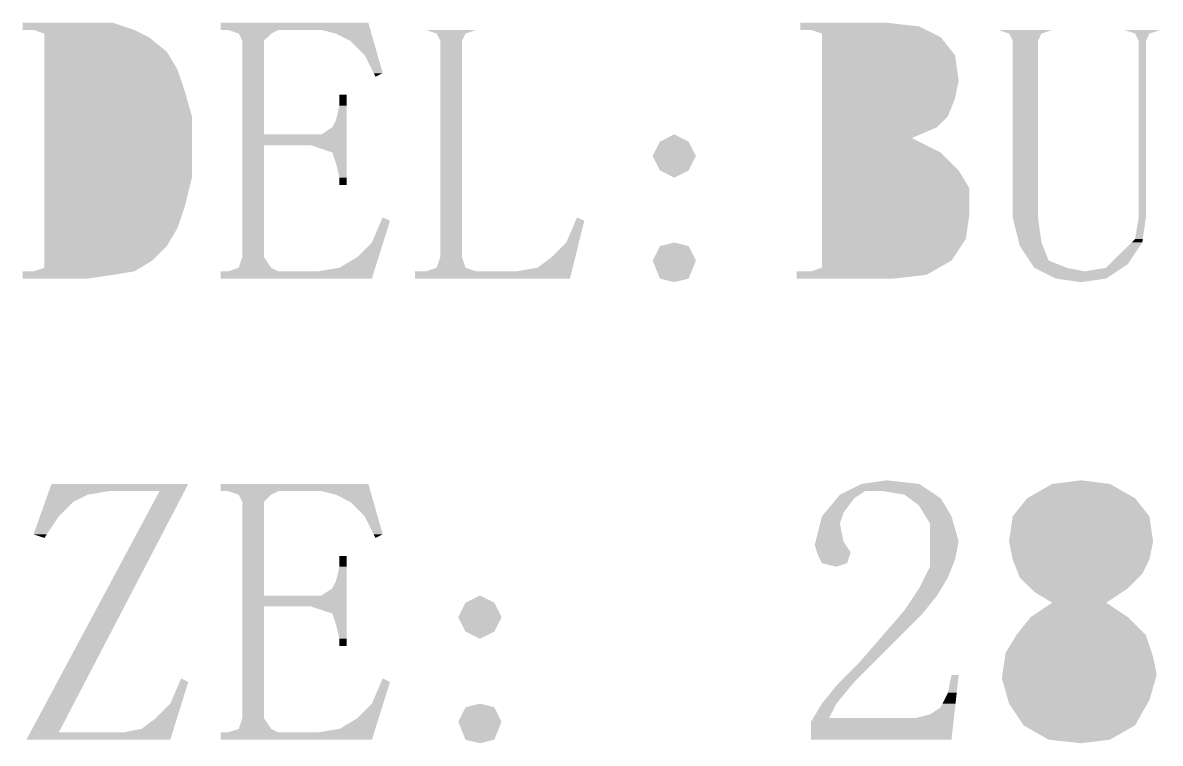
# Model space of a CAD drawing. Extents: x -182 to 198, y -129 to 151.
# Drawn here: x -152.96 to -128.35, y -61.87 to -46.3 of the extents above; entities that cross this region are included whole.
import ezdxf

# ---------------------------------------------------------------- set-up
doc = ezdxf.new("R2010")
doc.units = 0
doc.layers.add('Text', color=1, linetype='CONTINUOUS')
doc.layers.add('Text_N', color=2, linetype='CONTINUOUS')

msp = doc.modelspace()

# ---------------------------------------------------------------- linework, layer by layer
at = {"layer": 'Text'}
for points in [[(-152.95626, -46.45406), (-152.95626, -46.29912), (-150.54326, -46.45406), (-151.00808, -46.29912)], [(-152.4889, -46.5328), (-152.72258, -46.45406), (-150.384485, -46.5328), (-150.54326, -46.45406)], [(-148.67382, -46.45406), (-148.67382, -46.29912), (-145.434406, -46.45406), (-145.4785, -46.29912)], [(-148.28266, -46.5328), (-148.51634, -46.45406), (-147.58162, -46.5328), (-147.42668, -46.45406)], [(-146.17954, -46.5328), (-146.49196, -46.45406), (-145.412028, -46.5328), (-145.434406, -46.45406)], [(-144.00022, -46.5328), (-144.2339, -46.45406), (-143.37792, -46.5328), (-143.14424, -46.45406)], [(-136.13384, -46.37786), (-136.13384, -46.29912), (-133.56336, -46.37786), (-134.2644, -46.29912)], [(-136.13384, -46.45406), (-136.13384, -46.37786), (-133.409258, -46.45406), (-133.56336, -46.37786)], [(-135.66648, -46.5328), (-135.90016, -46.45406), (-133.250051, -46.5328), (-133.409258, -46.45406)], [(-131.61772, -46.5328), (-131.8514, -46.45406), (-130.91668, -46.5328), (-130.683, -46.45406)], [(-128.88976, -46.5328), (-129.12344, -46.45406), (-128.57988, -46.5328), (-128.3462, -46.45406)], [(-152.4889, -46.609), (-152.4889, -46.5328), (-150.23084, -46.609), (-150.384485, -46.5328)], [(-152.4889, -46.68774), (-152.4889, -46.609), (-150.132872, -46.68774), (-150.23084, -46.609)], [(-152.4889, -46.92142), (-152.4889, -46.68774), (-149.84222, -46.92142), (-150.132872, -46.68774)], [(-148.20646, -46.68774), (-148.28266, -46.5328), (-147.7391, -46.68774), (-147.58162, -46.5328)], [(-148.20646, -47.00016), (-148.20646, -46.68774), (-147.7391, -47.00016), (-147.7391, -46.68774)], [(-145.86966, -46.68774), (-146.17954, -46.5328), (-145.367959, -46.68774), (-145.412028, -46.5328)], [(-145.55724, -47.00016), (-145.86966, -46.68774), (-145.279135, -47.00016), (-145.367959, -46.68774)], [(-143.92148, -46.68774), (-144.00022, -46.5328), (-143.45412, -46.68774), (-143.37792, -46.5328)], [(-143.92148, -50.50536), (-143.92148, -46.68774), (-143.45412, -50.50536), (-143.45412, -46.68774)], [(-135.66648, -46.609), (-135.66648, -46.5328), (-133.096, -46.609), (-133.250051, -46.5328)], [(-135.66648, -47.00016), (-135.66648, -46.609), (-132.78612, -47.00016), (-133.096, -46.609)], [(-131.53898, -46.68774), (-131.61772, -46.5328), (-130.99288, -46.68774), (-130.91668, -46.5328)], [(-131.53898, -50.50536), (-131.53898, -46.68774), (-130.99288, -50.50536), (-130.99288, -46.68774)], [(-128.81356, -46.68774), (-128.88976, -46.5328), (-128.65608, -46.68774), (-128.57988, -46.5328)], [(-128.81356, -50.50536), (-128.81356, -46.68774), (-128.65608, -50.50536), (-128.65608, -46.68774)], [(-152.4889, -47.31004), (-152.4889, -46.92142), (-149.60854, -47.31004), (-149.84222, -46.92142)], [(-148.20646, -47.38878), (-148.20646, -47.00016), (-147.7391, -47.38878), (-147.7391, -47.00016)], [(-145.36293, -47.38878), (-145.55724, -47.00016), (-145.16862, -47.38878), (-145.279135, -47.00016)], [(-135.66648, -47.54372), (-135.66648, -47.00016), (-132.70738, -47.54372), (-132.78612, -47.00016)], [(-152.4889, -47.7774), (-152.4889, -47.31004), (-149.45106, -47.7774), (-149.60854, -47.31004)], [(-148.20646, -47.46752), (-148.20646, -47.38878), (-147.7391, -47.46752), (-147.7391, -47.38878)], [(-148.20646, -47.85614), (-148.20646, -47.46752), (-147.7391, -47.85614), (-147.7391, -47.46752)], [(-145.32356, -47.46752), (-145.36293, -47.38878), (-145.16862, -47.38878)], [(-135.66648, -47.93488), (-135.66648, -47.54372), (-132.78612, -47.93488), (-132.70738, -47.54372)], [(-152.4889, -48.3235), (-152.4889, -47.7774), (-149.29612, -48.3235), (-149.45106, -47.7774)], [(-148.20646, -48.08982), (-148.20646, -47.85614), (-147.7391, -48.08982), (-147.7391, -47.85614)], [(-146.10334, -48.08982), (-146.10334, -47.85614), (-145.94586, -48.08982), (-145.94586, -47.85614)], [(-135.66648, -48.3235), (-135.66648, -47.93488), (-132.94106, -48.3235), (-132.78612, -47.93488)], [(-148.20646, -48.40224), (-148.20646, -48.08982), (-147.7391, -48.40224), (-147.7391, -48.08982)], [(-146.17954, -48.40224), (-146.10334, -48.08982), (-145.94586, -48.40224), (-145.94586, -48.08982)], [(-152.4889, -49.64684), (-152.4889, -48.3235), (-149.29612, -49.64684), (-149.29612, -48.3235)], [(-148.20646, -48.55718), (-148.20646, -48.40224), (-147.7391, -48.55718), (-147.7391, -48.40224)], [(-146.25828, -48.55718), (-146.17954, -48.40224), (-145.94586, -48.55718), (-145.94586, -48.40224)], [(-135.66648, -48.55718), (-135.66648, -48.3235), (-133.17474, -48.55718), (-132.94106, -48.3235)], [(-148.20646, -48.71212), (-148.20646, -48.55718), (-147.7391, -48.71212), (-147.7391, -48.55718)], [(-148.20646, -48.9458), (-148.20646, -48.71212), (-145.94586, -48.9458), (-145.94586, -48.71212)], [(-146.49196, -48.71212), (-146.25828, -48.55718), (-145.94586, -48.71212), (-145.94586, -48.55718)], [(-139.17168, -48.8696), (-138.85926, -48.71212), (-138.54938, -48.8696)], [(-135.66648, -48.79086), (-135.66648, -48.55718), (-133.72084, -48.79086), (-133.17474, -48.55718)], [(-148.20646, -49.10328), (-148.20646, -48.9458), (-147.7391, -49.10328), (-147.7391, -48.9458)], [(-146.25828, -49.10328), (-146.72564, -48.9458), (-145.94586, -49.10328), (-145.94586, -48.9458)], [(-139.32662, -49.17948), (-139.17168, -48.8696), (-138.3919, -49.17948), (-138.54938, -48.8696)], [(-135.66648, -49.10328), (-135.66648, -48.79086), (-133.096, -49.10328), (-133.72084, -48.79086)], [(-148.20646, -49.33696), (-148.20646, -49.10328), (-147.7391, -49.33696), (-147.7391, -49.10328)], [(-146.17954, -49.33696), (-146.25828, -49.10328), (-145.94586, -49.33696), (-145.94586, -49.10328)], [(-139.17168, -49.4919), (-139.32662, -49.17948), (-138.54938, -49.4919), (-138.3919, -49.17948)], [(-135.66648, -49.4919), (-135.66648, -49.10328), (-132.70738, -49.4919), (-133.096, -49.10328)], [(-148.20646, -49.64684), (-148.20646, -49.33696), (-147.7391, -49.64684), (-147.7391, -49.33696)], [(-146.10334, -49.64684), (-146.17954, -49.33696), (-145.94586, -49.64684), (-145.94586, -49.33696)], [(-152.4889, -50.27168), (-152.4889, -49.64684), (-149.45106, -50.27168), (-149.29612, -49.64684)], [(-148.20646, -49.80432), (-148.20646, -49.64684), (-147.7391, -49.80432), (-147.7391, -49.64684)], [(-146.10334, -49.80432), (-146.10334, -49.64684), (-145.94586, -49.80432), (-145.94586, -49.64684)], [(-138.85926, -49.64684), (-139.17168, -49.4919), (-138.54938, -49.4919)], [(-135.66648, -49.88052), (-135.66648, -49.4919), (-132.4737, -49.88052), (-132.70738, -49.4919)], [(-148.20646, -50.50536), (-148.20646, -49.80432), (-147.7391, -50.50536), (-147.7391, -49.80432)], [(-135.66648, -50.42662), (-135.66648, -49.88052), (-132.4737, -50.42662), (-132.4737, -49.88052)], [(-152.4889, -50.73904), (-152.4889, -50.27168), (-149.60854, -50.73904), (-149.45106, -50.27168)], [(-135.66648, -50.97272), (-135.66648, -50.42662), (-132.55244, -50.97272), (-132.4737, -50.42662)], [(-148.20646, -50.58156), (-148.20646, -50.50536), (-147.7391, -50.58156), (-147.7391, -50.50536)], [(-148.20646, -51.04892), (-148.20646, -50.58156), (-147.7391, -51.04892), (-147.7391, -50.58156)], [(-145.4023, -51.04892), (-145.16862, -50.50536), (-145.157673, -51.04892), (-145.01114, -50.58156)], [(-143.92148, -50.58156), (-143.92148, -50.50536), (-143.45412, -50.58156), (-143.45412, -50.50536)], [(-143.92148, -51.04892), (-143.92148, -50.58156), (-143.45412, -51.04892), (-143.45412, -50.58156)], [(-141.19606, -51.04892), (-140.96238, -50.50536), (-140.923543, -51.04892), (-140.80744, -50.58156)], [(-131.422597, -50.97272), (-131.53898, -50.50536), (-130.927348, -50.97272), (-130.99288, -50.50536)], [(-128.88976, -50.97272), (-128.81356, -50.50536), (-128.723771, -50.97272), (-128.65608, -50.50536)], [(-152.4889, -51.12766), (-152.4889, -50.73904), (-149.84222, -51.12766), (-149.60854, -50.73904)], [(-152.4889, -51.44008), (-152.4889, -51.12766), (-150.1521, -51.44008), (-149.84222, -51.12766)], [(-148.20646, -51.36134), (-148.20646, -51.04892), (-147.7391, -51.36134), (-147.7391, -51.04892)], [(-145.71218, -51.36134), (-145.4023, -51.04892), (-145.255666, -51.36134), (-145.157673, -51.04892)], [(-143.92148, -51.36134), (-143.92148, -51.04892), (-143.45412, -51.36134), (-143.45412, -51.04892)], [(-141.50848, -51.36134), (-141.19606, -51.04892), (-141.001166, -51.36134), (-140.923543, -51.04892)], [(-139.32662, -51.44008), (-139.17168, -51.12766), (-138.3919, -51.44008), (-138.54938, -51.12766)], [(-139.17168, -51.12766), (-138.85926, -51.04892), (-138.54938, -51.12766)], [(-135.66648, -51.44008), (-135.66648, -50.97272), (-132.86232, -51.44008), (-132.55244, -50.97272)], [(-131.403623, -51.04892), (-131.422597, -50.97272), (-130.91668, -51.04892), (-130.927348, -50.97272)], [(-131.38404, -51.12766), (-131.403623, -51.04892), (-130.884955, -51.12766), (-130.91668, -51.04892)], [(-131.280433, -51.2826), (-131.38404, -51.12766), (-130.822598, -51.2826), (-130.884955, -51.12766)], [(-129.20218, -51.2826), (-129.04597, -51.12766), (-128.891005, -51.2826), (-128.787423, -51.12766)], [(-129.04597, -51.12766), (-128.96657, -51.04892), (-128.787423, -51.12766), (-128.73482, -51.04892)], [(-128.96657, -51.04892), (-128.88976, -50.97272), (-128.73482, -51.04892), (-128.723771, -50.97272)], [(-148.28266, -51.59502), (-148.20646, -51.36134), (-147.58162, -51.59502), (-147.7391, -51.36134)], [(-146.10334, -51.59502), (-145.71218, -51.36134), (-145.32897, -51.59502), (-145.255666, -51.36134)], [(-144.00022, -51.59502), (-143.92148, -51.36134), (-143.37792, -51.59502), (-143.45412, -51.36134)], [(-141.81836, -51.59502), (-141.50848, -51.36134), (-141.05923, -51.59502), (-141.001166, -51.36134)], [(-131.175176, -51.44008), (-131.280433, -51.2826), (-130.7592, -51.44008), (-130.822598, -51.2826)], [(-129.35966, -51.44008), (-129.20218, -51.2826), (-128.996288, -51.44008), (-128.891005, -51.2826)], [(-152.95626, -51.74996), (-152.95626, -51.67376), (-151.00808, -51.74996), (-150.54326, -51.67376)], [(-152.72258, -51.67376), (-152.4889, -51.59502), (-150.54326, -51.67376), (-150.411434, -51.59502)], [(-152.4889, -51.59502), (-152.4889, -51.44008), (-150.411434, -51.59502), (-150.1521, -51.44008)], [(-148.67382, -51.8287), (-148.67382, -51.67376), (-145.4023, -51.8287), (-145.353684, -51.67376)], [(-148.51634, -51.67376), (-148.28266, -51.59502), (-147.42668, -51.67376), (-147.58162, -51.59502)], [(-146.5707, -51.67376), (-146.10334, -51.59502), (-145.353684, -51.67376), (-145.32897, -51.59502)], [(-144.46758, -51.8287), (-144.46758, -51.67376), (-141.11732, -51.8287), (-141.078814, -51.67376)], [(-144.2339, -51.67376), (-144.00022, -51.59502), (-143.14424, -51.67376), (-143.37792, -51.59502)], [(-142.28572, -51.67376), (-141.81836, -51.59502), (-141.078814, -51.67376), (-141.05923, -51.59502)], [(-139.17168, -51.8287), (-139.32662, -51.44008), (-138.54938, -51.8287), (-138.3919, -51.44008)], [(-136.21258, -51.74996), (-136.21258, -51.67376), (-133.40842, -51.74996), (-133.27413, -51.67376)], [(-135.90016, -51.67376), (-135.66648, -51.59502), (-133.27413, -51.67376), (-133.135345, -51.59502)], [(-135.66648, -51.59502), (-135.66648, -51.44008), (-133.135345, -51.59502), (-132.86232, -51.44008)], [(-131.124249, -51.51628), (-131.175176, -51.44008), (-130.568065, -51.51628), (-130.7592, -51.44008)], [(-131.07162, -51.59502), (-131.124249, -51.51628), (-130.37058, -51.59502), (-130.568065, -51.51628)], [(-130.91414, -51.67376), (-131.07162, -51.59502), (-129.98196, -51.67376), (-130.37058, -51.59502)], [(-130.60426, -51.8287), (-130.91414, -51.67376), (-129.5146, -51.8287), (-129.2828, -51.67376)], [(-129.98196, -51.67376), (-129.5146, -51.59502), (-129.2828, -51.67376), (-129.16502, -51.59502)], [(-129.5146, -51.59502), (-129.43586, -51.51628), (-129.16502, -51.59502), (-129.04724, -51.51628)], [(-129.43586, -51.51628), (-129.35966, -51.44008), (-129.04724, -51.51628), (-128.996288, -51.44008)], [(-152.95626, -51.8287), (-152.95626, -51.74996), (-151.55418, -51.8287), (-151.00808, -51.74996)], [(-138.85926, -51.90744), (-139.17168, -51.8287), (-138.54938, -51.8287)], [(-136.21258, -51.8287), (-136.21258, -51.74996), (-134.10946, -51.8287), (-133.40842, -51.74996)], [(-130.05816, -51.90744), (-130.60426, -51.8287), (-129.5146, -51.8287)], [(-152.38918, -56.42356), (-152.33396, -56.26862), (-149.455632, -56.42356), (-149.37486, -56.26862)], [(-148.67382, -56.42356), (-148.67382, -56.26862), (-145.434406, -56.42356), (-145.4785, -56.26862)], [(-135.12038, -56.42356), (-134.8105, -56.26862), (-133.329655, -56.42356), (-133.56336, -56.26862)], [(-134.8105, -56.26862), (-134.2644, -56.18988), (-133.56336, -56.26862)], [(-131.22656, -56.5785), (-130.683, -56.26862), (-128.88976, -56.5785), (-129.43586, -56.26862)], [(-130.683, -56.26862), (-130.05816, -56.18988), (-129.43586, -56.26862)], [(-152.472542, -56.65724), (-152.417272, -56.5023), (-151.8666, -56.65724), (-151.55418, -56.5023)], [(-152.417272, -56.5023), (-152.38918, -56.42356), (-151.55418, -56.5023), (-151.08682, -56.42356)], [(-150.122357, -56.65724), (-150.039324, -56.5023), (-149.577501, -56.65724), (-149.496704, -56.5023)], [(-150.039324, -56.5023), (-149.99716, -56.42356), (-149.496704, -56.5023), (-149.455632, -56.42356)], [(-148.28266, -56.5023), (-148.51634, -56.42356), (-147.58162, -56.5023), (-147.42668, -56.42356)], [(-148.20646, -56.65724), (-148.28266, -56.5023), (-147.7391, -56.65724), (-147.58162, -56.5023)], [(-146.17954, -56.5023), (-146.49196, -56.42356), (-145.412028, -56.5023), (-145.434406, -56.42356)], [(-145.86966, -56.65724), (-146.17954, -56.5023), (-145.367959, -56.65724), (-145.412028, -56.5023)], [(-135.472145, -56.73598), (-135.341208, -56.5785), (-135.08322, -56.73598), (-134.96544, -56.5785)], [(-135.341208, -56.5785), (-135.27786, -56.5023), (-134.96544, -56.5785), (-134.850505, -56.5023)], [(-135.27786, -56.5023), (-135.12038, -56.42356), (-134.850505, -56.5023), (-134.73176, -56.42356)], [(-133.87578, -56.5023), (-134.34314, -56.42356), (-133.21091, -56.5023), (-133.329655, -56.42356)], [(-133.773901, -56.5785), (-133.87578, -56.5023), (-133.096, -56.5785), (-133.21091, -56.5023)], [(-133.56336, -56.73598), (-133.773901, -56.5785), (-133.001893, -56.73598), (-133.096, -56.5785)], [(-131.53898, -56.96966), (-131.22656, -56.5785), (-128.57988, -56.96966), (-128.88976, -56.5785)], [(-152.583972, -56.96966), (-152.472542, -56.65724), (-152.17648, -56.96966), (-151.8666, -56.65724)], [(-150.289793, -56.96966), (-150.122357, -56.65724), (-149.740442, -56.96966), (-149.577501, -56.65724)], [(-148.20646, -56.96966), (-148.20646, -56.65724), (-147.7391, -56.96966), (-147.7391, -56.65724)], [(-145.55724, -56.96966), (-145.86966, -56.65724), (-145.279135, -56.96966), (-145.367959, -56.65724)], [(-135.600999, -56.89092), (-135.472145, -56.73598), (-135.19912, -56.89092), (-135.08322, -56.73598)], [(-133.470167, -56.89092), (-133.56336, -56.73598), (-132.909335, -56.89092), (-133.001893, -56.73598)], [(-152.72258, -57.35828), (-152.583972, -56.96966), (-152.436246, -57.35828), (-152.17648, -56.96966)], [(-150.498048, -57.35828), (-150.289793, -56.96966), (-149.943109, -57.35828), (-149.740442, -56.96966)], [(-148.20646, -57.35828), (-148.20646, -56.96966), (-147.7391, -57.35828), (-147.7391, -56.96966)], [(-145.36293, -57.35828), (-145.55724, -56.96966), (-145.16862, -57.35828), (-145.279135, -56.96966)], [(-135.705037, -57.1246), (-135.66648, -56.96966), (-135.27786, -57.1246), (-135.225638, -56.96966)], [(-135.66648, -56.96966), (-135.600999, -56.89092), (-135.225638, -56.96966), (-135.19912, -56.89092)], [(-133.422822, -56.96966), (-133.470167, -56.89092), (-132.86232, -56.96966), (-132.909335, -56.89092)], [(-133.32968, -57.1246), (-133.422822, -56.96966), (-132.818149, -57.1246), (-132.86232, -56.96966)], [(-131.61772, -57.51322), (-131.53898, -56.96966), (-128.50114, -57.51322), (-128.57988, -56.96966)], [(-135.801811, -57.51322), (-135.705037, -57.1246), (-135.19912, -57.51322), (-135.27786, -57.1246)], [(-133.32968, -57.51322), (-133.32968, -57.1246), (-132.70738, -57.51322), (-132.818149, -57.1246)], [(-152.4889, -57.43702), (-152.72258, -57.35828), (-152.436246, -57.35828)], [(-152.166904, -60.47232), (-150.540263, -57.43702), (-151.567109, -60.47232), (-149.984181, -57.43702)], [(-150.540263, -57.43702), (-150.498048, -57.35828), (-149.984181, -57.43702), (-149.943109, -57.35828)], [(-148.20646, -57.43702), (-148.20646, -57.35828), (-147.7391, -57.43702), (-147.7391, -57.35828)], [(-148.20646, -57.82564), (-148.20646, -57.43702), (-147.7391, -57.82564), (-147.7391, -57.43702)], [(-145.32356, -57.43702), (-145.36293, -57.35828), (-145.16862, -57.35828)], [(-135.82142, -57.59196), (-135.801811, -57.51322), (-135.146898, -57.59196), (-135.19912, -57.51322)], [(-133.32968, -57.59196), (-133.32968, -57.51322), (-132.723306, -57.59196), (-132.70738, -57.51322)], [(-131.53898, -57.90184), (-131.61772, -57.51322), (-128.57988, -57.90184), (-128.50114, -57.51322)], [(-148.20646, -58.05932), (-148.20646, -57.82564), (-147.7391, -58.05932), (-147.7391, -57.82564)], [(-146.10334, -58.05932), (-146.10334, -57.82564), (-145.94586, -58.05932), (-145.94586, -57.82564)], [(-135.770874, -57.7469), (-135.82142, -57.59196), (-135.04418, -57.7469), (-135.146898, -57.59196)], [(-135.74522, -57.82564), (-135.770874, -57.7469), (-135.069834, -57.82564), (-135.04418, -57.7469)], [(-135.706485, -57.90184), (-135.74522, -57.82564), (-135.094701, -57.90184), (-135.069834, -57.82564)], [(-133.32968, -57.7469), (-133.32968, -57.59196), (-132.7547, -57.7469), (-132.723306, -57.59196)], [(-133.32968, -57.82564), (-133.32968, -57.7469), (-132.770677, -57.82564), (-132.7547, -57.7469)], [(-133.32968, -57.90184), (-133.32968, -57.82564), (-132.78612, -57.90184), (-132.770677, -57.82564)], [(-148.20646, -58.3692), (-148.20646, -58.05932), (-147.7391, -58.3692), (-147.7391, -58.05932)], [(-146.17954, -58.3692), (-146.10334, -58.05932), (-145.94586, -58.3692), (-145.94586, -58.05932)], [(-135.66648, -57.98058), (-135.706485, -57.90184), (-135.12038, -57.98058), (-135.094701, -57.90184)], [(-135.35406, -58.05932), (-135.66648, -57.98058), (-135.12038, -57.98058)], [(-133.44652, -58.293), (-133.32968, -58.05932), (-132.94106, -58.293), (-132.848477, -58.05932)], [(-133.32968, -57.98058), (-133.32968, -57.90184), (-132.817286, -57.98058), (-132.78612, -57.90184)], [(-133.32968, -58.05932), (-133.32968, -57.98058), (-132.848477, -58.05932), (-132.817286, -57.98058)], [(-131.415206, -58.21426), (-131.53898, -57.90184), (-128.73482, -58.21426), (-128.57988, -57.90184)], [(-133.56336, -58.52668), (-133.44652, -58.293), (-133.081573, -58.52668), (-132.94106, -58.293)], [(-131.38404, -58.293), (-131.415206, -58.21426), (-128.81356, -58.293), (-128.73482, -58.21426)], [(-131.14843, -58.52668), (-131.38404, -58.293), (-129.04724, -58.52668), (-128.81356, -58.293)], [(-148.20646, -58.52668), (-148.20646, -58.3692), (-147.7391, -58.52668), (-147.7391, -58.3692)], [(-148.20646, -58.68162), (-148.20646, -58.52668), (-147.7391, -58.68162), (-147.7391, -58.52668)], [(-146.49196, -58.68162), (-146.25828, -58.52668), (-145.94586, -58.68162), (-145.94586, -58.52668)], [(-146.25828, -58.52668), (-146.17954, -58.3692), (-145.94586, -58.52668), (-145.94586, -58.3692)], [(-133.666916, -58.68162), (-133.56336, -58.52668), (-133.17474, -58.68162), (-133.081573, -58.52668)], [(-131.07162, -58.60288), (-131.14843, -58.52668), (-129.16215, -58.60288), (-129.04724, -58.52668)], [(-148.20646, -58.9153), (-148.20646, -58.68162), (-145.94586, -58.9153), (-145.94586, -58.68162)], [(-143.37792, -58.83656), (-143.0655, -58.68162), (-142.75308, -58.83656)], [(-133.87578, -58.99404), (-133.666916, -58.68162), (-133.425895, -58.99404), (-133.17474, -58.68162)], [(-130.683, -58.83656), (-131.07162, -58.60288), (-129.5146, -58.83656), (-129.16215, -58.60288)], [(-148.20646, -58.99404), (-148.20646, -58.9153), (-147.7391, -58.99404), (-147.7391, -58.9153)], [(-148.20646, -59.07024), (-148.20646, -58.99404), (-147.7391, -59.07024), (-147.7391, -58.99404)], [(-146.49196, -58.99404), (-146.72564, -58.9153), (-145.94586, -58.99404), (-145.94586, -58.9153)], [(-146.25828, -59.07024), (-146.49196, -58.99404), (-145.94586, -59.07024), (-145.94586, -58.99404)], [(-143.53286, -59.14898), (-143.37792, -58.83656), (-142.59814, -59.14898), (-142.75308, -58.83656)], [(-133.941287, -59.07024), (-133.87578, -58.99404), (-133.48716, -59.07024), (-133.425895, -58.99404)], [(-131.15036, -59.14898), (-130.683, -58.83656), (-129.04724, -59.14898), (-129.5146, -58.83656)], [(-148.20646, -59.30392), (-148.20646, -59.07024), (-147.7391, -59.30392), (-147.7391, -59.07024)], [(-148.20646, -59.61634), (-148.20646, -59.30392), (-147.7391, -59.61634), (-147.7391, -59.30392)], [(-146.17954, -59.30392), (-146.25828, -59.07024), (-145.94586, -59.30392), (-145.94586, -59.07024)], [(-146.10334, -59.61634), (-146.17954, -59.30392), (-145.94586, -59.61634), (-145.94586, -59.30392)], [(-143.37792, -59.4614), (-143.53286, -59.14898), (-142.75308, -59.4614), (-142.59814, -59.14898)], [(-134.34314, -59.5376), (-133.941287, -59.07024), (-133.953123, -59.5376), (-133.48716, -59.07024)], [(-131.46024, -59.5376), (-131.15036, -59.14898), (-128.65608, -59.5376), (-129.04724, -59.14898)], [(-143.0655, -59.61634), (-143.37792, -59.4614), (-142.75308, -59.4614)], [(-134.683398, -59.92876), (-134.34314, -59.5376), (-134.34314, -59.92876), (-133.953123, -59.5376)], [(-131.69392, -59.92876), (-131.46024, -59.5376), (-128.526388, -59.92876), (-128.65608, -59.5376)], [(-148.20646, -59.77128), (-148.20646, -59.61634), (-147.7391, -59.77128), (-147.7391, -59.61634)], [(-148.20646, -60.47232), (-148.20646, -59.77128), (-147.7391, -60.47232), (-147.7391, -59.77128)], [(-146.10334, -59.77128), (-146.10334, -59.61634), (-145.94586, -59.77128), (-145.94586, -59.61634)], [(-134.8867, -60.16244), (-134.683398, -59.92876), (-134.57682, -60.16244), (-134.34314, -59.92876)], [(-131.761611, -60.39612), (-131.704944, -60.00496), (-128.4224, -60.39612), (-128.50114, -60.00496)], [(-131.704944, -60.00496), (-131.69392, -59.92876), (-128.50114, -60.00496), (-128.526388, -59.92876)], [(-135.12038, -60.39612), (-134.8867, -60.16244), (-134.8105, -60.39612), (-134.57682, -60.16244)], [(-152.209119, -60.55106), (-152.166904, -60.47232), (-151.60818, -60.55106), (-151.567109, -60.47232)], [(-149.76348, -61.01842), (-149.5298, -60.47232), (-149.520478, -61.01842), (-149.37486, -60.55106)], [(-148.20646, -60.55106), (-148.20646, -60.47232), (-147.7391, -60.55106), (-147.7391, -60.47232)], [(-145.4023, -61.01842), (-145.16862, -60.47232), (-145.157698, -61.01842), (-145.01114, -60.55106)], [(-135.27532, -60.55106), (-135.12038, -60.39612), (-134.96544, -60.55106), (-134.8105, -60.39612)], [(-132.94106, -60.78474), (-132.86232, -60.39612), (-132.750281, -60.78474), (-132.70738, -60.39612)], [(-131.77266, -60.47232), (-131.761611, -60.39612), (-128.444473, -60.47232), (-128.4224, -60.39612)], [(-131.640047, -60.93968), (-131.77266, -60.47232), (-128.57988, -60.93968), (-128.444473, -60.47232)], [(-152.459588, -61.01842), (-152.209119, -60.55106), (-151.851919, -61.01842), (-151.60818, -60.55106)], [(-148.20646, -61.01842), (-148.20646, -60.55106), (-147.7391, -61.01842), (-147.7391, -60.55106)], [(-135.66648, -61.01842), (-135.478596, -60.78474), (-135.35406, -61.01842), (-135.15975, -60.78474)], [(-135.478596, -60.78474), (-135.35406, -60.6298), (-135.15975, -60.78474), (-135.030896, -60.6298)], [(-135.35406, -60.6298), (-135.27532, -60.55106), (-135.030896, -60.6298), (-134.96544, -60.55106)], [(-133.056935, -61.01842), (-132.94106, -60.78474), (-132.776112, -61.01842), (-132.750281, -60.78474)], [(-152.627025, -61.33084), (-152.459588, -61.01842), (-152.01486, -61.33084), (-151.851919, -61.01842)], [(-150.0759, -61.33084), (-149.76348, -61.01842), (-149.617836, -61.33084), (-149.520478, -61.01842)], [(-148.20646, -61.33084), (-148.20646, -61.01842), (-147.7391, -61.33084), (-147.7391, -61.01842)], [(-145.71218, -61.33084), (-145.4023, -61.01842), (-145.255691, -61.33084), (-145.157698, -61.01842)], [(-143.37792, -61.09716), (-143.0655, -61.01842), (-142.75308, -61.09716)], [(-135.7138, -61.09716), (-135.66648, -61.01842), (-135.393735, -61.09716), (-135.35406, -61.01842)], [(-133.096, -61.09716), (-133.056935, -61.01842), (-132.784825, -61.09716), (-132.776112, -61.01842)], [(-131.61772, -61.01842), (-131.640047, -60.93968), (-128.624559, -61.01842), (-128.57988, -60.93968)], [(-131.3053, -61.48578), (-131.61772, -61.01842), (-128.88976, -61.48578), (-128.624559, -61.01842)], [(-143.53286, -61.40704), (-143.37792, -61.09716), (-142.59814, -61.40704), (-142.75308, -61.09716)], [(-135.854338, -61.33084), (-135.806967, -61.2521), (-135.51154, -61.33084), (-135.47184, -61.2521)], [(-135.806967, -61.2521), (-135.7138, -61.09716), (-135.47184, -61.2521), (-135.393735, -61.09716)], [(-133.6421, -61.33084), (-133.32968, -61.2521), (-132.810656, -61.33084), (-132.801944, -61.2521)], [(-133.32968, -61.2521), (-133.096, -61.09716), (-132.801944, -61.2521), (-132.784825, -61.09716)], [(-152.752273, -61.56452), (-152.627025, -61.33084), (-152.136729, -61.56452), (-152.01486, -61.33084)], [(-150.38578, -61.56452), (-150.0759, -61.33084), (-149.690658, -61.56452), (-149.617836, -61.33084)], [(-148.28266, -61.56452), (-148.20646, -61.33084), (-147.58162, -61.56452), (-147.7391, -61.33084)], [(-146.10334, -61.56452), (-145.71218, -61.33084), (-145.328996, -61.56452), (-145.255691, -61.33084)], [(-143.37792, -61.7982), (-143.53286, -61.40704), (-142.75308, -61.7982), (-142.59814, -61.40704)], [(-135.90016, -61.40704), (-135.854338, -61.33084), (-132.819089, -61.40704), (-132.810656, -61.33084)], [(-135.90016, -61.7982), (-135.90016, -61.40704), (-132.86232, -61.7982), (-132.819089, -61.40704)], [(-130.7592, -61.7982), (-131.3053, -61.48578), (-129.43586, -61.7982), (-128.88976, -61.48578)], [(-152.87752, -61.7982), (-152.793116, -61.64072), (-149.76348, -61.7982), (-149.714407, -61.64072)], [(-152.793116, -61.64072), (-152.752273, -61.56452), (-152.17648, -61.64072), (-152.136729, -61.56452)], [(-150.7744, -61.64072), (-150.38578, -61.56452), (-149.714407, -61.64072), (-149.690658, -61.56452)], [(-148.67382, -61.7982), (-148.67382, -61.64072), (-145.4023, -61.7982), (-145.352897, -61.64072)], [(-148.51634, -61.64072), (-148.28266, -61.56452), (-147.42668, -61.64072), (-147.58162, -61.56452)], [(-146.5707, -61.64072), (-146.10334, -61.56452), (-145.352897, -61.64072), (-145.328996, -61.56452)], [(-143.0655, -61.8744), (-143.37792, -61.7982), (-142.75308, -61.7982)], [(-130.05816, -61.8744), (-130.7592, -61.7982), (-129.43586, -61.7982)]]:
    msp.add_solid(points, dxfattribs=at)
at = {"layer": 'Text_N'}
for points in [[(-151.86406, -46.609), (-150.85314, -46.609), (-151.78786, -46.5328), (-151.47544, -46.45406)], [(-135.04418, -46.5328), (-133.95198, -46.5328), (-134.8105, -46.45406), (-134.41934, -46.45406)], [(-151.9428, -46.68774), (-150.743717, -46.68774), (-151.86406, -46.609), (-150.85314, -46.609)], [(-151.9428, -47.00016), (-150.30958, -47.00016), (-151.9428, -46.68774), (-150.743717, -46.68774)], [(-135.12038, -46.68774), (-133.56336, -46.68774), (-135.04418, -46.5328), (-133.95198, -46.5328)], [(-135.12038, -47.07636), (-133.32968, -47.07636), (-135.12038, -46.68774), (-133.56336, -46.68774)], [(-151.9428, -47.38878), (-150.1521, -47.38878), (-151.9428, -47.00016), (-150.30958, -47.00016)], [(-135.12038, -47.54372), (-133.25348, -47.54372), (-135.12038, -47.07636), (-133.32968, -47.07636)], [(-151.9428, -47.7774), (-149.99716, -47.7774), (-151.9428, -47.38878), (-150.1521, -47.38878)], [(-135.12038, -48.08982), (-133.32968, -48.08982), (-135.12038, -47.54372), (-133.25348, -47.54372)], [(-151.9428, -48.3235), (-149.91842, -48.3235), (-151.9428, -47.7774), (-149.99716, -47.7774)], [(-135.12038, -48.47844), (-133.56336, -48.47844), (-135.12038, -48.08982), (-133.32968, -48.08982)], [(-151.9428, -49.02454), (-149.91842, -49.02454), (-151.9428, -48.3235), (-149.91842, -48.3235)], [(-135.12038, -48.63592), (-133.95198, -48.63592), (-135.12038, -48.47844), (-133.56336, -48.47844)], [(-135.12038, -48.71212), (-134.2644, -48.71212), (-135.12038, -48.63592), (-133.95198, -48.63592)], [(-135.12038, -49.02454), (-133.79704, -49.02454), (-135.12038, -48.9458), (-134.34314, -48.9458)], [(-151.9428, -49.72558), (-149.91842, -49.72558), (-151.9428, -49.02454), (-149.91842, -49.02454)], [(-135.12038, -49.25822), (-133.40842, -49.25822), (-135.12038, -49.02454), (-133.79704, -49.02454)], [(-135.12038, -49.72558), (-133.17474, -49.72558), (-135.12038, -49.25822), (-133.40842, -49.25822)], [(-151.9428, -50.34788), (-149.99716, -50.34788), (-151.9428, -49.72558), (-149.91842, -49.72558)], [(-135.12038, -50.34788), (-133.096, -50.34788), (-135.12038, -49.72558), (-133.17474, -49.72558)], [(-151.9428, -50.73904), (-150.1521, -50.73904), (-151.9428, -50.34788), (-149.99716, -50.34788)], [(-135.12038, -50.89398), (-133.17474, -50.89398), (-135.12038, -50.34788), (-133.096, -50.34788)], [(-151.9428, -51.12766), (-150.38578, -51.12766), (-151.9428, -50.73904), (-150.1521, -50.73904)], [(-135.12038, -51.2826), (-133.40842, -51.2826), (-135.12038, -50.89398), (-133.17474, -50.89398)], [(-151.9428, -51.36134), (-150.714151, -51.36134), (-151.9428, -51.12766), (-150.38578, -51.12766)], [(-151.892254, -51.51628), (-150.93188, -51.51628), (-151.9428, -51.36134), (-150.714151, -51.36134)], [(-135.12038, -51.36134), (-133.48716, -51.36134), (-135.12038, -51.2826), (-133.40842, -51.2826)], [(-135.04418, -51.59502), (-133.72084, -51.59502), (-135.12038, -51.36134), (-133.48716, -51.36134)], [(-151.8666, -51.59502), (-151.24303, -51.59502), (-151.892254, -51.51628), (-150.93188, -51.51628)], [(-151.55418, -51.67376), (-151.24303, -51.59502), (-151.8666, -51.59502)], [(-134.8105, -51.67376), (-134.2644, -51.67376), (-135.04418, -51.59502), (-133.72084, -51.59502)], [(-130.91668, -56.73598), (-129.20218, -56.73598), (-130.52552, -56.5023), (-129.5146, -56.5023)], [(-130.52552, -56.5023), (-129.5146, -56.5023), (-130.05816, -56.42356)], [(-131.07162, -57.04586), (-129.078609, -57.04586), (-130.91668, -56.73598), (-129.20218, -56.73598)], [(-131.08747, -57.1246), (-129.04724, -57.1246), (-131.07162, -57.04586), (-129.078609, -57.04586)], [(-131.15036, -57.43702), (-128.983918, -57.43702), (-131.08747, -57.1246), (-129.04724, -57.1246)], [(-131.13098, -57.51322), (-128.9685, -57.51322), (-131.15036, -57.43702), (-128.983918, -57.43702)], [(-131.07162, -57.7469), (-128.9685, -57.7469), (-131.13098, -57.51322), (-128.9685, -57.51322)], [(-130.947058, -57.90184), (-128.9685, -57.90184), (-131.07162, -57.7469), (-128.9685, -57.7469)], [(-130.7592, -58.13552), (-129.084375, -58.13552), (-130.947058, -57.90184), (-128.9685, -57.90184)], [(-130.661232, -58.21426), (-129.12344, -58.21426), (-130.7592, -58.13552), (-129.084375, -58.13552)], [(-130.37058, -58.44794), (-129.298217, -58.44794), (-130.661232, -58.21426), (-129.12344, -58.21426)], [(-130.160878, -58.52668), (-129.35712, -58.52668), (-130.37058, -58.44794), (-129.298217, -58.44794)], [(-129.74828, -58.68162), (-129.35712, -58.52668), (-130.160878, -58.52668)], [(-130.83794, -59.30392), (-129.82448, -59.30392), (-130.52552, -58.99404)], [(-131.07162, -59.61634), (-129.390318, -59.61634), (-130.83794, -59.30392), (-129.82448, -59.30392)], [(-131.22656, -60.00496), (-129.094586, -60.00496), (-131.102989, -59.69508), (-129.28092, -59.69508)], [(-131.102989, -59.69508), (-129.28092, -59.69508), (-131.07162, -59.61634), (-129.390318, -59.61634)], [(-131.239819, -60.0837), (-129.04724, -60.0837), (-131.22656, -60.00496), (-129.094586, -60.00496)], [(-131.3053, -60.47232), (-128.88976, -60.47232), (-131.239819, -60.0837), (-129.04724, -60.0837)], [(-131.22656, -60.93968), (-128.9685, -60.93968), (-131.3053, -60.47232), (-128.88976, -60.47232)], [(-130.99288, -61.33084), (-129.20218, -61.33084), (-131.22656, -60.93968), (-128.9685, -60.93968)], [(-130.60426, -61.56452), (-129.5908, -61.56452), (-130.99288, -61.33084), (-129.20218, -61.33084)], [(-130.05816, -61.64072), (-129.5908, -61.56452), (-130.60426, -61.56452)]]:
    msp.add_solid(points, dxfattribs=at)

doc.saveas('drawing.dxf')
